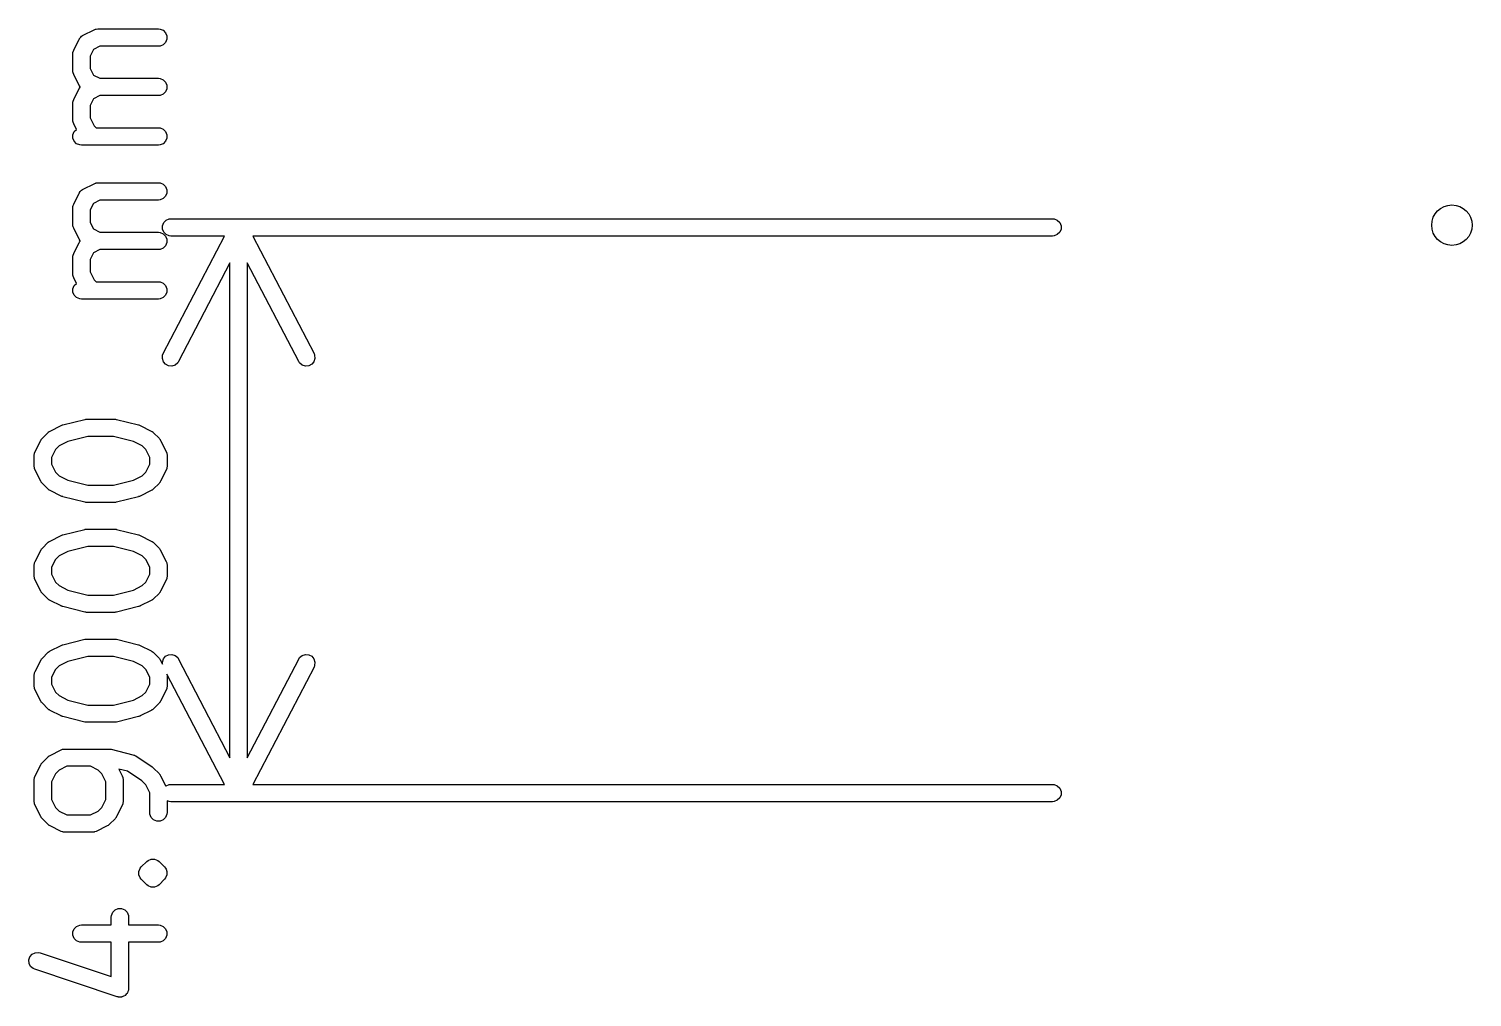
# Model space of a CAD drawing. Header units: inches. Extents: x -0.67 to 1.83, y -0.49 to 2.65.
# Drawn here: x -0.4853 to 0.0069, y -0.2601 to 0.0701 of the extents above; entities that cross this region are included whole.
import ezdxf

# ---------------------------------------------------------------- set-up
doc = ezdxf.new("R2010")
doc.units = ezdxf.units.IN
doc.header["$MEASUREMENT"] = 0
doc.layers.add('BLACK', color=250, linetype='CONTINUOUS')

msp = doc.modelspace()

# ---------------------------------------------------------------- linework, layer by layer
at = {"layer": 'BLACK', "linetype": 'CONTINUOUS'}
for p, q in [((-0.46684, 0.0679), (-0.46309, 0.06978)), ((-0.46309, 0.06978), (-0.46255, 0.06998)), ((-0.46255, 0.06998), (-0.46245, 0.06999)), ((-0.46245, 0.06999), (-0.46235, 0.07003)), ((-0.46235, 0.07003), (-0.46177, 0.07009)), ((-0.46177, 0.07009), (-0.44115, 0.07009)), ((-0.44115, 0.07009), (-0.44057, 0.07003)), ((-0.44057, 0.07003), (-0.43951, 0.06959)), ((-0.43951, 0.06959), (-0.43869, 0.06878)), ((-0.47004, 0.06283), (-0.46816, 0.06658)), ((-0.46816, 0.06658), (-0.4681, 0.06668)), ((-0.4681, 0.06668), (-0.46809, 0.06672)), ((-0.46809, 0.06672), (-0.46804, 0.06678)), ((-0.46804, 0.06678), (-0.46785, 0.06707)), ((-0.46785, 0.06707), (-0.46757, 0.06731)), ((-0.46757, 0.06731), (-0.46733, 0.06759)), ((-0.46733, 0.06759), (-0.46704, 0.06778)), ((-0.46704, 0.06778), (-0.46698, 0.06783)), ((-0.46698, 0.06783), (-0.46694, 0.06784)), ((-0.46694, 0.06784), (-0.46684, 0.0679)), ((-0.46107, 0.06418), (-0.46332, 0.06306)), ((-0.44115, 0.06418), (-0.46107, 0.06418)), ((-0.44057, 0.06424), (-0.44115, 0.06418)), ((-0.43951, 0.06468), (-0.44057, 0.06424)), ((-0.43869, 0.06549), (-0.43951, 0.06468)), ((-0.43869, 0.06878), (-0.43825, 0.06771)), ((-0.43825, 0.06656), (-0.43869, 0.06549)), ((-0.43825, 0.06771), (-0.43825, 0.06656)), ((-0.47035, 0.06151), (-0.47029, 0.06209)), ((-0.47035, 0.05589), (-0.47035, 0.06151)), ((-0.47029, 0.06209), (-0.47025, 0.06219)), ((-0.47025, 0.06219), (-0.47024, 0.06229)), ((-0.47024, 0.06229), (-0.47004, 0.06283)), ((-0.46332, 0.06306), (-0.46444, 0.06081)), ((-0.46444, 0.06081), (-0.46444, 0.05658)), ((-0.47029, 0.05531), (-0.47035, 0.05589)), ((-0.47025, 0.05521), (-0.47029, 0.05531)), ((-0.47024, 0.05511), (-0.47025, 0.05521)), ((-0.47004, 0.05457), (-0.47024, 0.05511)), ((-0.46816, 0.05082), (-0.47004, 0.05457)), ((-0.46444, 0.05658), (-0.46332, 0.05434)), ((-0.46332, 0.05434), (-0.46107, 0.05322)), ((-0.47004, 0.04596), (-0.46816, 0.04971)), ((-0.4681, 0.05072), (-0.46816, 0.05082)), ((-0.46816, 0.04971), (-0.4681, 0.0498)), ((-0.46809, 0.05067), (-0.4681, 0.05072)), ((-0.4681, 0.0498), (-0.46809, 0.04985)), ((-0.46804, 0.05062), (-0.46809, 0.05067)), ((-0.46809, 0.04985), (-0.46804, 0.04991)), ((-0.46785, 0.05033), (-0.46804, 0.05062)), ((-0.46804, 0.04991), (-0.46785, 0.0502)), ((-0.46778, 0.05026), (-0.46785, 0.05033)), ((-0.46785, 0.0502), (-0.46778, 0.05026)), ((-0.46107, 0.05322), (-0.44115, 0.05322)), ((-0.44115, 0.05322), (-0.44057, 0.05316)), ((-0.44057, 0.05316), (-0.43951, 0.05272)), ((-0.43951, 0.05272), (-0.43869, 0.0519)), ((-0.43869, 0.0519), (-0.43825, 0.05084)), ((-0.43825, 0.04969), (-0.43869, 0.04862)), ((-0.43825, 0.05084), (-0.43825, 0.04969)), ((-0.47035, 0.04464), (-0.47029, 0.04521)), ((-0.47035, 0.03901), (-0.47035, 0.04464)), ((-0.47029, 0.04521), (-0.47025, 0.04531)), ((-0.47025, 0.04531), (-0.47024, 0.04542)), ((-0.47024, 0.04542), (-0.47004, 0.04596)), ((-0.46332, 0.04619), (-0.46444, 0.04394)), ((-0.46107, 0.04731), (-0.46332, 0.04619)), ((-0.44115, 0.04731), (-0.46107, 0.04731)), ((-0.44057, 0.04737), (-0.44115, 0.04731)), ((-0.43951, 0.04781), (-0.44057, 0.04737)), ((-0.43869, 0.04862), (-0.43951, 0.04781)), ((-0.46444, 0.04394), (-0.46444, 0.03971)), ((-0.46444, 0.03971), (-0.46309, 0.03701)), ((-0.47029, 0.03844), (-0.47035, 0.03901)), ((-0.47025, 0.03834), (-0.47029, 0.03844)), ((-0.47029, 0.03397), (-0.46985, 0.03503)), ((-0.47024, 0.03823), (-0.47025, 0.03834)), ((-0.47004, 0.03769), (-0.47024, 0.03823)), ((-0.46909, 0.03579), (-0.47004, 0.03769)), ((-0.46985, 0.03503), (-0.46909, 0.03579)), ((-0.46309, 0.03701), (-0.46242, 0.03634)), ((-0.46242, 0.03634), (-0.44115, 0.03634)), ((-0.44115, 0.03634), (-0.44057, 0.03629)), ((-0.44057, 0.03629), (-0.43951, 0.03584)), ((-0.43951, 0.03584), (-0.43869, 0.03503)), ((-0.43869, 0.03503), (-0.43825, 0.03397)), ((-0.47029, 0.03281), (-0.47029, 0.03397)), ((-0.46985, 0.03175), (-0.47029, 0.03281)), ((-0.46904, 0.03093), (-0.46985, 0.03175)), ((-0.46797, 0.03049), (-0.46904, 0.03093)), ((-0.4674, 0.03044), (-0.46797, 0.03049)), ((-0.44115, 0.03044), (-0.4674, 0.03044)), ((-0.44057, 0.03049), (-0.44115, 0.03044)), ((-0.43951, 0.03093), (-0.44057, 0.03049)), ((-0.43869, 0.03175), (-0.43951, 0.03093)), ((-0.43825, 0.03281), (-0.43869, 0.03175)), ((-0.43825, 0.03397), (-0.43825, 0.03281)), ((-0.46785, 0.01458), (-0.46757, 0.01482)), ((-0.46757, 0.01482), (-0.46733, 0.0151)), ((-0.46733, 0.0151), (-0.46704, 0.01528)), ((-0.46704, 0.01528), (-0.46698, 0.01533)), ((-0.46698, 0.01533), (-0.46694, 0.01535)), ((-0.46694, 0.01535), (-0.46684, 0.01541)), ((-0.46684, 0.01541), (-0.46309, 0.01728)), ((-0.46309, 0.01728), (-0.46255, 0.01749)), ((-0.46255, 0.01749), (-0.46245, 0.0175)), ((-0.46245, 0.0175), (-0.46235, 0.01754)), ((-0.46235, 0.01754), (-0.46177, 0.01759)), ((-0.46177, 0.01759), (-0.44115, 0.01759)), ((-0.44115, 0.01759), (-0.44057, 0.01754)), ((-0.44057, 0.01754), (-0.43951, 0.0171)), ((-0.43951, 0.0171), (-0.43869, 0.01628)), ((-0.43869, 0.01628), (-0.43825, 0.01522)), ((-0.43825, 0.01522), (-0.43825, 0.01407)), ((-0.47024, 0.0098), (-0.47004, 0.01034)), ((-0.47004, 0.01034), (-0.46816, 0.01409)), ((-0.46816, 0.01409), (-0.4681, 0.01418)), ((-0.4681, 0.01418), (-0.46809, 0.01423)), ((-0.46809, 0.01423), (-0.46804, 0.01429)), ((-0.46804, 0.01429), (-0.46785, 0.01458)), ((-0.46332, 0.01057), (-0.46444, 0.00832)), ((-0.46107, 0.01169), (-0.46332, 0.01057)), ((-0.44115, 0.01169), (-0.46107, 0.01169)), ((-0.44057, 0.01175), (-0.44115, 0.01169)), ((-0.43951, 0.01219), (-0.44057, 0.01175)), ((-0.43869, 0.013), (-0.43951, 0.01219)), ((-0.43825, 0.01407), (-0.43869, 0.013)), ((-0.47035, 0.00902), (-0.47029, 0.00959)), ((-0.47035, 0.00339), (-0.47035, 0.00902)), ((-0.47029, 0.00959), (-0.47025, 0.00969)), ((-0.47025, 0.00969), (-0.47024, 0.0098)), ((-0.46444, 0.00832), (-0.46444, 0.00409)), ((-0.43851, 0.00482), (-0.43744, 0.00526)), ((-0.43744, 0.00526), (-0.43687, 0.00531)), ((-0.43687, 0.00531), (-0.13622, 0.00531)), ((-0.13622, 0.00531), (-0.13564, 0.00526)), ((-0.13564, 0.00526), (-0.13458, 0.00482)), ((-0.47029, 0.00282), (-0.47035, 0.00339)), ((-0.47025, 0.00272), (-0.47029, 0.00282)), ((-0.47024, 0.00261), (-0.47025, 0.00272)), ((-0.47004, 0.00207), (-0.47024, 0.00261)), ((-0.46816, -0.00168), (-0.47004, 0.00207)), ((-0.46444, 0.00409), (-0.46332, 0.00184)), ((-0.46332, 0.00184), (-0.46107, 0.00072)), ((-0.46107, 0.00072), (-0.44115, 0.00072)), ((-0.44115, 0.00072), (-0.44057, 0.00067)), ((-0.44057, 0.00067), (-0.43951, 0.00022)), ((-0.43976, 0.00294), (-0.43932, 0.004)), ((-0.43976, 0.00179), (-0.43976, 0.00294)), ((-0.43932, 0.00072), (-0.43976, 0.00179)), ((-0.43951, 0.00022), (-0.43869, -0.00059)), ((-0.43932, 0.004), (-0.43851, 0.00482)), ((-0.43851, -0.00009), (-0.43932, 0.00072)), ((-0.13458, 0.00482), (-0.13377, 0.004)), ((-0.13377, 0.00072), (-0.13458, -0.00009)), ((-0.13377, 0.004), (-0.13332, 0.00294)), ((-0.13332, 0.00179), (-0.13377, 0.00072)), ((-0.13332, 0.00294), (-0.13332, 0.00179)), ((-0.47004, -0.00653), (-0.46816, -0.00279)), ((-0.4681, -0.00177), (-0.46816, -0.00168)), ((-0.46816, -0.00279), (-0.4681, -0.00269)), ((-0.46809, -0.00182), (-0.4681, -0.00177)), ((-0.4681, -0.00269), (-0.46809, -0.00264)), ((-0.46804, -0.00187), (-0.46809, -0.00182)), ((-0.46809, -0.00264), (-0.46804, -0.00259)), ((-0.46785, -0.00217), (-0.46804, -0.00187)), ((-0.46804, -0.00259), (-0.46785, -0.0023)), ((-0.46778, -0.00223), (-0.46785, -0.00217)), ((-0.46785, -0.0023), (-0.46778, -0.00223)), ((-0.43951, -0.00469), (-0.44057, -0.00513)), ((-0.43869, -0.00387), (-0.43951, -0.00469)), ((-0.43949, -0.04062), (-0.41865, -0.00059)), ((-0.43869, -0.00059), (-0.43825, -0.00165)), ((-0.43825, -0.00281), (-0.43869, -0.00387)), ((-0.43744, -0.00053), (-0.43851, -0.00009)), ((-0.43825, -0.00165), (-0.43825, -0.00281)), ((-0.43687, -0.00059), (-0.43744, -0.00053)), ((-0.41865, -0.00059), (-0.43687, -0.00059)), ((-0.13622, -0.00059), (-0.40891, -0.00059)), ((-0.40891, -0.00059), (-0.38807, -0.04062)), ((-0.13564, -0.00053), (-0.13622, -0.00059)), ((-0.13458, -0.00009), (-0.13564, -0.00053)), ((-0.47035, -0.00786), (-0.47029, -0.00728)), ((-0.47035, -0.01348), (-0.47035, -0.00786)), ((-0.47029, -0.00728), (-0.47025, -0.00718)), ((-0.47025, -0.00718), (-0.47024, -0.00708)), ((-0.47024, -0.00708), (-0.47004, -0.00653)), ((-0.46332, -0.00631), (-0.46444, -0.00855)), ((-0.46444, -0.00855), (-0.46444, -0.01278)), ((-0.46107, -0.00518), (-0.46332, -0.00631)), ((-0.44115, -0.00518), (-0.46107, -0.00518)), ((-0.44057, -0.00513), (-0.44115, -0.00518)), ((-0.41673, -0.0097), (-0.43425, -0.04335)), ((-0.41673, -0.17848), (-0.41673, -0.0097)), ((-0.39331, -0.04335), (-0.41083, -0.0097)), ((-0.41083, -0.0097), (-0.41083, -0.17848)), ((-0.47029, -0.01406), (-0.47035, -0.01348)), ((-0.47025, -0.01415), (-0.47029, -0.01406)), ((-0.47024, -0.01426), (-0.47025, -0.01415)), ((-0.47004, -0.0148), (-0.47024, -0.01426)), ((-0.46444, -0.01278), (-0.46309, -0.01548)), ((-0.47029, -0.01853), (-0.46985, -0.01746)), ((-0.47029, -0.01968), (-0.47029, -0.01853)), ((-0.46985, -0.02074), (-0.47029, -0.01968)), ((-0.46909, -0.0167), (-0.47004, -0.0148)), ((-0.46985, -0.01746), (-0.46909, -0.0167)), ((-0.46309, -0.01548), (-0.46242, -0.01615)), ((-0.46242, -0.01615), (-0.44115, -0.01615)), ((-0.44115, -0.01615), (-0.44057, -0.01621)), ((-0.44057, -0.01621), (-0.43951, -0.01665)), ((-0.43951, -0.01665), (-0.43869, -0.01746)), ((-0.43869, -0.01746), (-0.43825, -0.01853)), ((-0.43825, -0.01968), (-0.43869, -0.02074)), ((-0.43825, -0.01853), (-0.43825, -0.01968)), ((-0.46904, -0.02156), (-0.46985, -0.02074)), ((-0.46797, -0.022), (-0.46904, -0.02156)), ((-0.4674, -0.02206), (-0.46797, -0.022)), ((-0.44115, -0.02206), (-0.4674, -0.02206)), ((-0.44057, -0.022), (-0.44115, -0.02206)), ((-0.43951, -0.02156), (-0.44057, -0.022)), ((-0.43869, -0.02074), (-0.43951, -0.02156)), ((-0.4398, -0.04231), (-0.4397, -0.04116)), ((-0.43946, -0.04341), (-0.4398, -0.04231)), ((-0.4397, -0.04116), (-0.43949, -0.04062)), ((-0.43872, -0.04429), (-0.43946, -0.04341)), ((-0.43769, -0.04482), (-0.43872, -0.04429)), ((-0.43456, -0.04384), (-0.43545, -0.04458)), ((-0.43425, -0.04335), (-0.43456, -0.04384)), ((-0.39299, -0.04384), (-0.39331, -0.04335)), ((-0.39211, -0.04458), (-0.39299, -0.04384)), ((-0.38884, -0.04429), (-0.38987, -0.04482)), ((-0.3881, -0.04341), (-0.38884, -0.04429)), ((-0.38776, -0.04231), (-0.3881, -0.04341)), ((-0.38807, -0.04062), (-0.38786, -0.04116)), ((-0.38786, -0.04116), (-0.38776, -0.04231)), ((-0.43655, -0.04492), (-0.43769, -0.04482)), ((-0.43545, -0.04458), (-0.43655, -0.04492)), ((-0.39101, -0.04492), (-0.39211, -0.04458)), ((-0.38987, -0.04482), (-0.39101, -0.04492)), ((-0.47374, -0.06498), (-0.46624, -0.06311)), ((-0.46624, -0.06311), (-0.46614, -0.06309)), ((-0.46614, -0.06309), (-0.4661, -0.06308)), ((-0.4661, -0.06308), (-0.46588, -0.06306)), ((-0.46588, -0.06306), (-0.46566, -0.06302)), ((-0.46566, -0.06302), (-0.46562, -0.06303)), ((-0.46562, -0.06303), (-0.46552, -0.06302)), ((-0.46552, -0.06302), (-0.45615, -0.06302)), ((-0.45615, -0.06302), (-0.45605, -0.06303)), ((-0.45605, -0.06303), (-0.456, -0.06302)), ((-0.456, -0.06302), (-0.45579, -0.06306)), ((-0.45579, -0.06306), (-0.45557, -0.06308)), ((-0.45557, -0.06308), (-0.45553, -0.06309)), ((-0.45553, -0.06309), (-0.45543, -0.06311)), ((-0.45543, -0.06311), (-0.44793, -0.06498)), ((-0.48073, -0.06951), (-0.47886, -0.06763)), ((-0.47886, -0.06763), (-0.47863, -0.06745)), ((-0.47863, -0.06745), (-0.47858, -0.06739)), ((-0.47858, -0.06739), (-0.47849, -0.06733)), ((-0.47849, -0.06733), (-0.47841, -0.06727)), ((-0.47841, -0.06727), (-0.47834, -0.06724)), ((-0.47834, -0.06724), (-0.47809, -0.06708)), ((-0.47809, -0.06708), (-0.47434, -0.06521)), ((-0.47434, -0.06521), (-0.4743, -0.06519)), ((-0.4743, -0.06519), (-0.47428, -0.06518)), ((-0.47428, -0.06518), (-0.47404, -0.06509)), ((-0.47404, -0.06509), (-0.4738, -0.065)), ((-0.4738, -0.065), (-0.47378, -0.065)), ((-0.47378, -0.065), (-0.47374, -0.06498)), ((-0.44793, -0.06498), (-0.44789, -0.065)), ((-0.44789, -0.065), (-0.44787, -0.065)), ((-0.44787, -0.065), (-0.44763, -0.06509)), ((-0.44763, -0.06509), (-0.44739, -0.06518)), ((-0.44739, -0.06518), (-0.44737, -0.06519)), ((-0.44737, -0.06519), (-0.44733, -0.06521)), ((-0.44733, -0.06521), (-0.44358, -0.06708)), ((-0.44358, -0.06708), (-0.44333, -0.06724)), ((-0.44333, -0.06724), (-0.44326, -0.06727)), ((-0.44326, -0.06727), (-0.44318, -0.06733)), ((-0.44318, -0.06733), (-0.44309, -0.06739)), ((-0.44309, -0.06739), (-0.44304, -0.06745)), ((-0.44304, -0.06745), (-0.44281, -0.06763)), ((-0.44281, -0.06763), (-0.44094, -0.06951)), ((-0.48316, -0.07403), (-0.48129, -0.07028)), ((-0.48129, -0.07028), (-0.48113, -0.07003)), ((-0.48113, -0.07003), (-0.4811, -0.06996)), ((-0.4811, -0.06996), (-0.48103, -0.06988)), ((-0.48103, -0.06988), (-0.48098, -0.06979)), ((-0.48098, -0.06979), (-0.48092, -0.06974)), ((-0.48092, -0.06974), (-0.48073, -0.06951)), ((-0.47622, -0.07335), (-0.47757, -0.07604)), ((-0.47502, -0.07215), (-0.47622, -0.07335)), ((-0.47199, -0.07063), (-0.47502, -0.07215)), ((-0.46516, -0.06893), (-0.47199, -0.07063)), ((-0.45651, -0.06893), (-0.46516, -0.06893)), ((-0.44968, -0.07063), (-0.45651, -0.06893)), ((-0.44665, -0.07215), (-0.44968, -0.07063)), ((-0.44545, -0.07335), (-0.44665, -0.07215)), ((-0.4441, -0.07604), (-0.44545, -0.07335)), ((-0.44094, -0.06951), (-0.44075, -0.06974)), ((-0.44075, -0.06974), (-0.44069, -0.06979)), ((-0.44069, -0.06979), (-0.44063, -0.06988)), ((-0.44063, -0.06988), (-0.44057, -0.06996)), ((-0.44057, -0.06996), (-0.44054, -0.07003)), ((-0.44054, -0.07003), (-0.44038, -0.07028)), ((-0.44038, -0.07028), (-0.43851, -0.07403)), ((-0.48347, -0.07535), (-0.48341, -0.07477)), ((-0.48347, -0.0791), (-0.48347, -0.07535)), ((-0.48341, -0.07477), (-0.48337, -0.07467)), ((-0.48337, -0.07457), (-0.48316, -0.07403)), ((-0.48337, -0.07467), (-0.48337, -0.07457)), ((-0.47757, -0.07604), (-0.47757, -0.0784)), ((-0.47757, -0.0784), (-0.47622, -0.0811)), ((-0.44545, -0.0811), (-0.4441, -0.0784)), ((-0.4441, -0.0784), (-0.4441, -0.07604)), ((-0.43851, -0.07403), (-0.4383, -0.07457)), ((-0.4383, -0.07457), (-0.43829, -0.07467)), ((-0.43829, -0.07467), (-0.43825, -0.07477)), ((-0.43825, -0.07477), (-0.4382, -0.07535)), ((-0.4382, -0.07535), (-0.4382, -0.0791)), ((-0.48341, -0.07967), (-0.48347, -0.0791)), ((-0.48337, -0.07977), (-0.48341, -0.07967)), ((-0.48337, -0.07988), (-0.48337, -0.07977)), ((-0.48316, -0.08042), (-0.48337, -0.07988)), ((-0.48129, -0.08417), (-0.48316, -0.08042)), ((-0.47622, -0.0811), (-0.47502, -0.08229)), ((-0.47502, -0.08229), (-0.47199, -0.08381)), ((-0.44968, -0.08381), (-0.44665, -0.08229)), ((-0.44665, -0.08229), (-0.44545, -0.0811)), ((-0.43851, -0.08042), (-0.44038, -0.08417)), ((-0.4383, -0.07988), (-0.43851, -0.08042)), ((-0.43829, -0.07977), (-0.4383, -0.07988)), ((-0.43825, -0.07967), (-0.43829, -0.07977)), ((-0.4382, -0.0791), (-0.43825, -0.07967)), ((-0.48113, -0.08441), (-0.48129, -0.08417)), ((-0.4811, -0.08449), (-0.48113, -0.08441)), ((-0.48103, -0.08457), (-0.4811, -0.08449)), ((-0.48098, -0.08466), (-0.48103, -0.08457)), ((-0.48092, -0.08471), (-0.48098, -0.08466)), ((-0.48073, -0.08493), (-0.48092, -0.08471)), ((-0.47886, -0.08681), (-0.48073, -0.08493)), ((-0.47863, -0.08699), (-0.47886, -0.08681)), ((-0.47858, -0.08705), (-0.47863, -0.08699)), ((-0.47849, -0.08711), (-0.47858, -0.08705)), ((-0.47841, -0.08718), (-0.47849, -0.08711)), ((-0.47834, -0.08721), (-0.47841, -0.08718)), ((-0.47809, -0.08736), (-0.47834, -0.08721)), ((-0.47434, -0.08924), (-0.47809, -0.08736)), ((-0.47199, -0.08381), (-0.46516, -0.08552)), ((-0.46516, -0.08552), (-0.45651, -0.08552)), ((-0.45651, -0.08552), (-0.44968, -0.08381)), ((-0.44358, -0.08736), (-0.44733, -0.08924)), ((-0.44333, -0.08721), (-0.44358, -0.08736)), ((-0.44326, -0.08718), (-0.44333, -0.08721)), ((-0.44318, -0.08711), (-0.44326, -0.08718)), ((-0.44309, -0.08705), (-0.44318, -0.08711)), ((-0.44304, -0.08699), (-0.44309, -0.08705)), ((-0.44281, -0.08681), (-0.44304, -0.08699)), ((-0.44094, -0.08493), (-0.44281, -0.08681)), ((-0.44075, -0.08471), (-0.44094, -0.08493)), ((-0.44069, -0.08466), (-0.44075, -0.08471)), ((-0.44063, -0.08457), (-0.44069, -0.08466)), ((-0.44057, -0.08449), (-0.44063, -0.08457)), ((-0.44054, -0.08441), (-0.44057, -0.08449)), ((-0.44038, -0.08417), (-0.44054, -0.08441)), ((-0.4743, -0.08925), (-0.47434, -0.08924)), ((-0.47428, -0.08927), (-0.4743, -0.08925)), ((-0.47404, -0.08935), (-0.47428, -0.08927)), ((-0.4738, -0.08944), (-0.47404, -0.08935)), ((-0.47378, -0.08944), (-0.4738, -0.08944)), ((-0.47374, -0.08946), (-0.47378, -0.08944)), ((-0.46624, -0.09133), (-0.47374, -0.08946)), ((-0.46614, -0.09135), (-0.46624, -0.09133)), ((-0.4661, -0.09137), (-0.46614, -0.09135)), ((-0.46588, -0.09139), (-0.4661, -0.09137)), ((-0.46566, -0.09142), (-0.46588, -0.09139)), ((-0.46562, -0.09141), (-0.46566, -0.09142)), ((-0.46552, -0.09142), (-0.46562, -0.09141)), ((-0.45615, -0.09142), (-0.46552, -0.09142)), ((-0.45605, -0.09141), (-0.45615, -0.09142)), ((-0.456, -0.09142), (-0.45605, -0.09141)), ((-0.45579, -0.09139), (-0.456, -0.09142)), ((-0.45557, -0.09137), (-0.45579, -0.09139)), ((-0.45553, -0.09135), (-0.45557, -0.09137)), ((-0.45543, -0.09133), (-0.45553, -0.09135)), ((-0.44793, -0.08946), (-0.45543, -0.09133)), ((-0.44789, -0.08944), (-0.44793, -0.08946)), ((-0.44787, -0.08944), (-0.44789, -0.08944)), ((-0.44763, -0.08935), (-0.44787, -0.08944)), ((-0.44739, -0.08927), (-0.44763, -0.08935)), ((-0.44737, -0.08925), (-0.44739, -0.08927)), ((-0.44733, -0.08924), (-0.44737, -0.08925)), ((-0.47809, -0.10458), (-0.47434, -0.1027)), ((-0.47434, -0.1027), (-0.4743, -0.10269)), ((-0.4743, -0.10269), (-0.47428, -0.10267)), ((-0.47428, -0.10267), (-0.47404, -0.10259)), ((-0.47404, -0.10259), (-0.4738, -0.1025)), ((-0.4738, -0.1025), (-0.47378, -0.10249)), ((-0.47378, -0.10249), (-0.47374, -0.10248)), ((-0.47374, -0.10248), (-0.46624, -0.1006)), ((-0.46624, -0.1006), (-0.46614, -0.10059)), ((-0.46614, -0.10059), (-0.4661, -0.10057)), ((-0.4661, -0.10057), (-0.46588, -0.10055)), ((-0.46588, -0.10055), (-0.46566, -0.10052)), ((-0.46566, -0.10052), (-0.46562, -0.10053)), ((-0.46562, -0.10053), (-0.46552, -0.10052)), ((-0.46552, -0.10052), (-0.45615, -0.10052)), ((-0.45615, -0.10052), (-0.45605, -0.10053)), ((-0.45605, -0.10053), (-0.456, -0.10052)), ((-0.456, -0.10052), (-0.45579, -0.10055)), ((-0.45579, -0.10055), (-0.45557, -0.10057)), ((-0.45557, -0.10057), (-0.45553, -0.10059)), ((-0.45553, -0.10059), (-0.45543, -0.1006)), ((-0.45543, -0.1006), (-0.44793, -0.10248)), ((-0.44793, -0.10248), (-0.44789, -0.10249)), ((-0.44789, -0.10249), (-0.44787, -0.1025)), ((-0.44787, -0.1025), (-0.44763, -0.10259)), ((-0.44763, -0.10259), (-0.44739, -0.10267)), ((-0.44739, -0.10267), (-0.44737, -0.10269)), ((-0.44737, -0.10269), (-0.44733, -0.1027)), ((-0.44733, -0.1027), (-0.44358, -0.10458)), ((-0.48316, -0.11152), (-0.48129, -0.10777)), ((-0.48129, -0.10777), (-0.48113, -0.10752)), ((-0.48113, -0.10752), (-0.4811, -0.10745)), ((-0.4811, -0.10745), (-0.48103, -0.10737)), ((-0.48103, -0.10737), (-0.48098, -0.10728)), ((-0.48098, -0.10728), (-0.48092, -0.10723)), ((-0.48092, -0.10723), (-0.48073, -0.107)), ((-0.48073, -0.107), (-0.47886, -0.10513)), ((-0.47886, -0.10513), (-0.47863, -0.10494)), ((-0.47863, -0.10494), (-0.47858, -0.10489)), ((-0.47858, -0.10489), (-0.47849, -0.10483)), ((-0.47849, -0.10483), (-0.47841, -0.10476)), ((-0.47841, -0.10476), (-0.47834, -0.10473)), ((-0.47834, -0.10473), (-0.47809, -0.10458)), ((-0.47199, -0.10813), (-0.47502, -0.10964)), ((-0.46516, -0.10642), (-0.47199, -0.10813)), ((-0.45651, -0.10642), (-0.46516, -0.10642)), ((-0.44968, -0.10813), (-0.45651, -0.10642)), ((-0.44665, -0.10964), (-0.44968, -0.10813)), ((-0.44358, -0.10458), (-0.44333, -0.10473)), ((-0.44333, -0.10473), (-0.44326, -0.10476)), ((-0.44326, -0.10476), (-0.44318, -0.10483)), ((-0.44318, -0.10483), (-0.44309, -0.10489)), ((-0.44309, -0.10489), (-0.44304, -0.10494)), ((-0.44304, -0.10494), (-0.44281, -0.10513)), ((-0.44281, -0.10513), (-0.44094, -0.107)), ((-0.44094, -0.107), (-0.44075, -0.10723)), ((-0.44075, -0.10723), (-0.44069, -0.10728)), ((-0.44069, -0.10728), (-0.44063, -0.10737)), ((-0.44063, -0.10737), (-0.44057, -0.10745)), ((-0.44057, -0.10745), (-0.44054, -0.10752)), ((-0.44054, -0.10752), (-0.44038, -0.10777)), ((-0.44038, -0.10777), (-0.43851, -0.11152)), ((-0.48347, -0.11284), (-0.48341, -0.11227)), ((-0.48347, -0.11659), (-0.48347, -0.11284)), ((-0.48341, -0.11227), (-0.48337, -0.11217)), ((-0.48337, -0.11206), (-0.48316, -0.11152)), ((-0.48337, -0.11217), (-0.48337, -0.11206)), ((-0.47622, -0.11084), (-0.47757, -0.11354)), ((-0.47502, -0.10964), (-0.47622, -0.11084)), ((-0.44545, -0.11084), (-0.44665, -0.10964)), ((-0.4441, -0.11354), (-0.44545, -0.11084)), ((-0.43851, -0.11152), (-0.4383, -0.11206)), ((-0.4383, -0.11206), (-0.43829, -0.11217)), ((-0.43829, -0.11217), (-0.43825, -0.11227)), ((-0.43825, -0.11227), (-0.4382, -0.11284)), ((-0.4382, -0.11284), (-0.4382, -0.11659)), ((-0.48341, -0.11717), (-0.48347, -0.11659)), ((-0.48337, -0.11727), (-0.48341, -0.11717)), ((-0.48337, -0.11737), (-0.48337, -0.11727)), ((-0.48316, -0.11791), (-0.48337, -0.11737)), ((-0.48129, -0.12166), (-0.48316, -0.11791)), ((-0.47757, -0.11354), (-0.47757, -0.11589)), ((-0.47757, -0.11589), (-0.47622, -0.11859)), ((-0.44545, -0.11859), (-0.4441, -0.11589)), ((-0.4441, -0.11589), (-0.4441, -0.11354)), ((-0.43851, -0.11791), (-0.44038, -0.12166)), ((-0.4383, -0.11737), (-0.43851, -0.11791)), ((-0.43829, -0.11727), (-0.4383, -0.11737)), ((-0.43825, -0.11717), (-0.43829, -0.11727)), ((-0.4382, -0.11659), (-0.43825, -0.11717)), ((-0.48113, -0.12191), (-0.48129, -0.12166)), ((-0.4811, -0.12198), (-0.48113, -0.12191)), ((-0.48103, -0.12206), (-0.4811, -0.12198)), ((-0.48098, -0.12215), (-0.48103, -0.12206)), ((-0.48092, -0.1222), (-0.48098, -0.12215)), ((-0.48073, -0.12243), (-0.48092, -0.1222)), ((-0.47886, -0.1243), (-0.48073, -0.12243)), ((-0.47622, -0.11859), (-0.47502, -0.11979)), ((-0.47502, -0.11979), (-0.47199, -0.1213)), ((-0.47199, -0.1213), (-0.46516, -0.12301)), ((-0.46516, -0.12301), (-0.45651, -0.12301)), ((-0.45651, -0.12301), (-0.44968, -0.1213)), ((-0.44968, -0.1213), (-0.44665, -0.11979)), ((-0.44665, -0.11979), (-0.44545, -0.11859)), ((-0.44094, -0.12243), (-0.44281, -0.1243)), ((-0.44075, -0.1222), (-0.44094, -0.12243)), ((-0.44069, -0.12215), (-0.44075, -0.1222)), ((-0.44063, -0.12206), (-0.44069, -0.12215)), ((-0.44057, -0.12198), (-0.44063, -0.12206)), ((-0.44054, -0.12191), (-0.44057, -0.12198)), ((-0.44038, -0.12166), (-0.44054, -0.12191)), ((-0.47863, -0.12449), (-0.47886, -0.1243)), ((-0.47858, -0.12455), (-0.47863, -0.12449)), ((-0.47849, -0.1246), (-0.47858, -0.12455)), ((-0.47841, -0.12467), (-0.47849, -0.1246)), ((-0.47834, -0.1247), (-0.47841, -0.12467)), ((-0.47809, -0.12486), (-0.47834, -0.1247)), ((-0.47434, -0.12673), (-0.47809, -0.12486)), ((-0.4743, -0.12675), (-0.47434, -0.12673)), ((-0.47428, -0.12676), (-0.4743, -0.12675)), ((-0.47404, -0.12685), (-0.47428, -0.12676)), ((-0.4738, -0.12694), (-0.47404, -0.12685)), ((-0.47378, -0.12694), (-0.4738, -0.12694)), ((-0.47374, -0.12696), (-0.47378, -0.12694)), ((-0.46624, -0.12883), (-0.47374, -0.12696)), ((-0.44793, -0.12696), (-0.45543, -0.12883)), ((-0.44789, -0.12694), (-0.44793, -0.12696)), ((-0.44787, -0.12694), (-0.44789, -0.12694)), ((-0.44763, -0.12685), (-0.44787, -0.12694)), ((-0.44739, -0.12676), (-0.44763, -0.12685)), ((-0.44737, -0.12675), (-0.44739, -0.12676)), ((-0.44733, -0.12673), (-0.44737, -0.12675)), ((-0.44358, -0.12486), (-0.44733, -0.12673)), ((-0.44333, -0.1247), (-0.44358, -0.12486)), ((-0.44326, -0.12467), (-0.44333, -0.1247)), ((-0.44318, -0.1246), (-0.44326, -0.12467)), ((-0.44309, -0.12455), (-0.44318, -0.1246)), ((-0.44304, -0.12449), (-0.44309, -0.12455)), ((-0.44281, -0.1243), (-0.44304, -0.12449)), ((-0.46614, -0.12884), (-0.46624, -0.12883)), ((-0.4661, -0.12886), (-0.46614, -0.12884)), ((-0.46588, -0.12888), (-0.4661, -0.12886)), ((-0.46566, -0.12891), (-0.46588, -0.12888)), ((-0.46562, -0.12891), (-0.46566, -0.12891)), ((-0.46552, -0.12892), (-0.46562, -0.12891)), ((-0.45615, -0.12892), (-0.46552, -0.12892)), ((-0.45605, -0.12891), (-0.45615, -0.12892)), ((-0.456, -0.12891), (-0.45605, -0.12891)), ((-0.45579, -0.12888), (-0.456, -0.12891)), ((-0.45557, -0.12886), (-0.45579, -0.12888)), ((-0.45553, -0.12884), (-0.45557, -0.12886)), ((-0.45543, -0.12883), (-0.45553, -0.12884)), ((-0.48073, -0.1445), (-0.47886, -0.14263)), ((-0.47886, -0.14263), (-0.47863, -0.14244)), ((-0.47863, -0.14244), (-0.47858, -0.14238)), ((-0.47858, -0.14238), (-0.47849, -0.14232)), ((-0.47849, -0.14232), (-0.47841, -0.14226)), ((-0.47841, -0.14226), (-0.47834, -0.14223)), ((-0.47834, -0.14223), (-0.47809, -0.14207)), ((-0.47809, -0.14207), (-0.47434, -0.1402)), ((-0.47434, -0.1402), (-0.4743, -0.14018)), ((-0.4743, -0.14018), (-0.47428, -0.14017)), ((-0.47428, -0.14017), (-0.47404, -0.14008)), ((-0.47404, -0.14008), (-0.4738, -0.13999)), ((-0.4738, -0.13999), (-0.47378, -0.13999)), ((-0.47378, -0.13999), (-0.47374, -0.13997)), ((-0.47374, -0.13997), (-0.46624, -0.1381)), ((-0.46624, -0.1381), (-0.46614, -0.13808)), ((-0.46614, -0.13808), (-0.4661, -0.13807)), ((-0.4661, -0.13807), (-0.46588, -0.13805)), ((-0.46588, -0.13805), (-0.46566, -0.13801)), ((-0.46566, -0.13801), (-0.46562, -0.13802)), ((-0.46562, -0.13802), (-0.46552, -0.13801)), ((-0.46552, -0.13801), (-0.45615, -0.13801)), ((-0.45615, -0.13801), (-0.45605, -0.13802)), ((-0.45605, -0.13802), (-0.456, -0.13801)), ((-0.456, -0.13801), (-0.45579, -0.13805)), ((-0.45579, -0.13805), (-0.45557, -0.13807)), ((-0.45557, -0.13807), (-0.45553, -0.13808)), ((-0.45553, -0.13808), (-0.45543, -0.1381)), ((-0.45543, -0.1381), (-0.44793, -0.13997)), ((-0.44793, -0.13997), (-0.44789, -0.13999)), ((-0.44789, -0.13999), (-0.44787, -0.13999)), ((-0.44787, -0.13999), (-0.44763, -0.14008)), ((-0.44763, -0.14008), (-0.44739, -0.14017)), ((-0.44739, -0.14017), (-0.44737, -0.14018)), ((-0.44737, -0.14018), (-0.44733, -0.1402)), ((-0.44733, -0.1402), (-0.44358, -0.14207)), ((-0.44358, -0.14207), (-0.44333, -0.14223)), ((-0.44333, -0.14223), (-0.44326, -0.14226)), ((-0.44326, -0.14226), (-0.44318, -0.14232)), ((-0.44318, -0.14232), (-0.44309, -0.14238)), ((-0.44309, -0.14238), (-0.44304, -0.14244)), ((-0.44304, -0.14244), (-0.44281, -0.14263)), ((-0.44281, -0.14263), (-0.44094, -0.1445)), ((-0.48316, -0.14902), (-0.48129, -0.14527)), ((-0.48129, -0.14527), (-0.48113, -0.14502)), ((-0.48113, -0.14502), (-0.4811, -0.14495)), ((-0.4811, -0.14495), (-0.48103, -0.14487)), ((-0.48103, -0.14487), (-0.48098, -0.14478)), ((-0.48098, -0.14478), (-0.48092, -0.14473)), ((-0.48092, -0.14473), (-0.48073, -0.1445)), ((-0.47502, -0.14714), (-0.47622, -0.14834)), ((-0.47199, -0.14562), (-0.47502, -0.14714)), ((-0.46516, -0.14392), (-0.47199, -0.14562)), ((-0.45651, -0.14392), (-0.46516, -0.14392)), ((-0.44968, -0.14562), (-0.45651, -0.14392)), ((-0.44665, -0.14714), (-0.44968, -0.14562)), ((-0.44545, -0.14834), (-0.44665, -0.14714)), ((-0.44094, -0.1445), (-0.44075, -0.14473)), ((-0.44075, -0.14473), (-0.44069, -0.14478)), ((-0.44069, -0.14478), (-0.44063, -0.14487)), ((-0.44063, -0.14487), (-0.44057, -0.14495)), ((-0.44057, -0.14495), (-0.44054, -0.14502)), ((-0.44054, -0.14502), (-0.44038, -0.14527)), ((-0.44038, -0.14527), (-0.43974, -0.14654)), ((-0.4398, -0.14588), (-0.43946, -0.14478)), ((-0.43974, -0.14654), (-0.4398, -0.14588)), ((-0.43946, -0.14478), (-0.43872, -0.1439)), ((-0.43872, -0.1439), (-0.43769, -0.14337)), ((-0.43769, -0.14337), (-0.43655, -0.14327)), ((-0.43655, -0.14327), (-0.43545, -0.14361)), ((-0.43545, -0.14361), (-0.43456, -0.14435)), ((-0.43456, -0.14435), (-0.43425, -0.14484)), ((-0.43425, -0.14484), (-0.41673, -0.17848)), ((-0.41083, -0.17848), (-0.39331, -0.14484)), ((-0.38807, -0.14756), (-0.40891, -0.1876)), ((-0.39331, -0.14484), (-0.39299, -0.14435)), ((-0.39299, -0.14435), (-0.39211, -0.14361)), ((-0.39211, -0.14361), (-0.39101, -0.14327)), ((-0.39101, -0.14327), (-0.38987, -0.14337)), ((-0.38987, -0.14337), (-0.38884, -0.1439)), ((-0.38884, -0.1439), (-0.3881, -0.14478)), ((-0.3881, -0.14478), (-0.38776, -0.14588)), ((-0.38786, -0.14703), (-0.38807, -0.14756)), ((-0.38776, -0.14588), (-0.38786, -0.14703)), ((-0.48347, -0.15034), (-0.48341, -0.14976)), ((-0.48347, -0.15409), (-0.48347, -0.15034)), ((-0.48341, -0.14976), (-0.48337, -0.14966)), ((-0.48337, -0.14956), (-0.48316, -0.14902)), ((-0.48337, -0.14966), (-0.48337, -0.14956)), ((-0.47622, -0.14834), (-0.47757, -0.15103)), ((-0.47757, -0.15103), (-0.47757, -0.15339)), ((-0.4441, -0.15103), (-0.44545, -0.14834)), ((-0.4441, -0.15339), (-0.4441, -0.15103)), ((-0.41865, -0.1876), (-0.43823, -0.14997)), ((-0.43823, -0.14997), (-0.4382, -0.15034)), ((-0.4382, -0.15034), (-0.4382, -0.15409)), ((-0.48341, -0.15466), (-0.48347, -0.15409)), ((-0.48337, -0.15476), (-0.48341, -0.15466)), ((-0.48337, -0.15487), (-0.48337, -0.15476)), ((-0.48316, -0.15541), (-0.48337, -0.15487)), ((-0.48129, -0.15916), (-0.48316, -0.15541)), ((-0.47757, -0.15339), (-0.47622, -0.15609)), ((-0.47622, -0.15609), (-0.47502, -0.15728)), ((-0.47502, -0.15728), (-0.47199, -0.1588)), ((-0.44968, -0.1588), (-0.44665, -0.15728)), ((-0.44665, -0.15728), (-0.44545, -0.15609)), ((-0.44545, -0.15609), (-0.4441, -0.15339)), ((-0.43851, -0.15541), (-0.44038, -0.15916)), ((-0.4383, -0.15487), (-0.43851, -0.15541)), ((-0.43829, -0.15476), (-0.4383, -0.15487)), ((-0.43825, -0.15466), (-0.43829, -0.15476)), ((-0.4382, -0.15409), (-0.43825, -0.15466)), ((-0.48113, -0.1594), (-0.48129, -0.15916)), ((-0.4811, -0.15948), (-0.48113, -0.1594)), ((-0.48103, -0.15956), (-0.4811, -0.15948)), ((-0.48098, -0.15965), (-0.48103, -0.15956)), ((-0.48092, -0.1597), (-0.48098, -0.15965)), ((-0.48073, -0.15992), (-0.48092, -0.1597)), ((-0.47886, -0.1618), (-0.48073, -0.15992)), ((-0.47863, -0.16198), (-0.47886, -0.1618)), ((-0.47858, -0.16204), (-0.47863, -0.16198)), ((-0.47849, -0.1621), (-0.47858, -0.16204)), ((-0.47841, -0.16217), (-0.47849, -0.1621)), ((-0.47834, -0.1622), (-0.47841, -0.16217)), ((-0.47809, -0.16235), (-0.47834, -0.1622)), ((-0.47434, -0.16423), (-0.47809, -0.16235)), ((-0.47199, -0.1588), (-0.46516, -0.16051)), ((-0.46516, -0.16051), (-0.45651, -0.16051)), ((-0.45651, -0.16051), (-0.44968, -0.1588)), ((-0.44358, -0.16235), (-0.44733, -0.16423)), ((-0.44333, -0.1622), (-0.44358, -0.16235)), ((-0.44326, -0.16217), (-0.44333, -0.1622)), ((-0.44318, -0.1621), (-0.44326, -0.16217)), ((-0.44309, -0.16204), (-0.44318, -0.1621)), ((-0.44304, -0.16198), (-0.44309, -0.16204)), ((-0.44281, -0.1618), (-0.44304, -0.16198)), ((-0.44094, -0.15992), (-0.44281, -0.1618)), ((-0.44075, -0.1597), (-0.44094, -0.15992)), ((-0.44069, -0.15965), (-0.44075, -0.1597)), ((-0.44063, -0.15956), (-0.44069, -0.15965)), ((-0.44057, -0.15948), (-0.44063, -0.15956)), ((-0.44054, -0.1594), (-0.44057, -0.15948)), ((-0.44038, -0.15916), (-0.44054, -0.1594)), ((-0.4743, -0.16424), (-0.47434, -0.16423)), ((-0.47428, -0.16426), (-0.4743, -0.16424)), ((-0.47404, -0.16434), (-0.47428, -0.16426)), ((-0.4738, -0.16443), (-0.47404, -0.16434)), ((-0.47378, -0.16444), (-0.4738, -0.16443)), ((-0.47374, -0.16445), (-0.47378, -0.16444)), ((-0.46624, -0.16633), (-0.47374, -0.16445)), ((-0.46614, -0.16634), (-0.46624, -0.16633)), ((-0.4661, -0.16636), (-0.46614, -0.16634)), ((-0.46588, -0.16638), (-0.4661, -0.16636)), ((-0.46566, -0.16641), (-0.46588, -0.16638)), ((-0.46562, -0.1664), (-0.46566, -0.16641)), ((-0.46552, -0.16641), (-0.46562, -0.1664)), ((-0.45615, -0.16641), (-0.46552, -0.16641)), ((-0.45605, -0.1664), (-0.45615, -0.16641)), ((-0.456, -0.16641), (-0.45605, -0.1664)), ((-0.45579, -0.16638), (-0.456, -0.16641)), ((-0.45557, -0.16636), (-0.45579, -0.16638)), ((-0.45553, -0.16634), (-0.45557, -0.16636)), ((-0.45543, -0.16633), (-0.45553, -0.16634)), ((-0.44793, -0.16445), (-0.45543, -0.16633)), ((-0.44789, -0.16444), (-0.44793, -0.16445)), ((-0.44787, -0.16443), (-0.44789, -0.16444)), ((-0.44763, -0.16434), (-0.44787, -0.16443)), ((-0.44739, -0.16426), (-0.44763, -0.16434)), ((-0.44737, -0.16424), (-0.44739, -0.16426)), ((-0.44733, -0.16423), (-0.44737, -0.16424)), ((-0.47809, -0.17769), (-0.47434, -0.17582)), ((-0.47434, -0.17582), (-0.4738, -0.17561)), ((-0.4738, -0.17561), (-0.47369, -0.1756)), ((-0.47369, -0.1756), (-0.4736, -0.17556)), ((-0.4736, -0.17556), (-0.47302, -0.17551)), ((-0.47302, -0.17551), (-0.45802, -0.17551)), ((-0.45802, -0.17551), (-0.45792, -0.17552)), ((-0.45792, -0.17552), (-0.45788, -0.17551)), ((-0.45788, -0.17551), (-0.45766, -0.17554)), ((-0.45766, -0.17554), (-0.45745, -0.17556)), ((-0.45745, -0.17556), (-0.45741, -0.17558)), ((-0.45741, -0.17558), (-0.45731, -0.17559)), ((-0.45731, -0.17559), (-0.44981, -0.17747)), ((-0.48316, -0.18464), (-0.48129, -0.18089)), ((-0.48129, -0.18089), (-0.48113, -0.18064)), ((-0.48113, -0.18064), (-0.4811, -0.18057)), ((-0.4811, -0.18057), (-0.48103, -0.18049)), ((-0.48103, -0.18049), (-0.48098, -0.1804)), ((-0.48098, -0.1804), (-0.48092, -0.18035)), ((-0.48092, -0.18035), (-0.48073, -0.18012)), ((-0.48073, -0.18012), (-0.47886, -0.17825)), ((-0.47886, -0.17825), (-0.47863, -0.17806)), ((-0.47863, -0.17806), (-0.47858, -0.178)), ((-0.47858, -0.178), (-0.47849, -0.17795)), ((-0.47849, -0.17795), (-0.47841, -0.17788)), ((-0.47841, -0.17788), (-0.47834, -0.17785)), ((-0.47834, -0.17785), (-0.47809, -0.17769)), ((-0.47232, -0.18141), (-0.47502, -0.18276)), ((-0.46434, -0.18141), (-0.47232, -0.18141)), ((-0.46165, -0.18276), (-0.46434, -0.18141)), ((-0.44981, -0.17747), (-0.44947, -0.17759)), ((-0.44947, -0.17759), (-0.4494, -0.1776)), ((-0.4494, -0.1776), (-0.44933, -0.17764)), ((-0.44933, -0.17764), (-0.44926, -0.17766)), ((-0.44926, -0.17766), (-0.4492, -0.17771)), ((-0.4492, -0.17771), (-0.44888, -0.17788)), ((-0.44888, -0.17788), (-0.44326, -0.18163)), ((-0.44326, -0.18163), (-0.44326, -0.18163)), ((-0.44326, -0.18163), (-0.44326, -0.18163)), ((-0.44326, -0.18163), (-0.44304, -0.18181)), ((-0.44304, -0.18181), (-0.44281, -0.18199)), ((-0.44281, -0.18199), (-0.44281, -0.18199)), ((-0.44281, -0.18199), (-0.44281, -0.182)), ((-0.44281, -0.182), (-0.44094, -0.18387)), ((-0.48347, -0.18596), (-0.48341, -0.18538)), ((-0.48347, -0.19346), (-0.48347, -0.18596)), ((-0.48341, -0.18538), (-0.48337, -0.18528)), ((-0.48337, -0.18518), (-0.48316, -0.18464)), ((-0.48337, -0.18528), (-0.48337, -0.18518)), ((-0.47622, -0.18396), (-0.47757, -0.18666)), ((-0.47757, -0.18666), (-0.47757, -0.19276)), ((-0.47502, -0.18276), (-0.47622, -0.18396)), ((-0.46045, -0.18396), (-0.46165, -0.18276)), ((-0.4591, -0.18666), (-0.46045, -0.18396)), ((-0.4591, -0.19276), (-0.4591, -0.18666)), ((-0.45174, -0.18307), (-0.45465, -0.18234)), ((-0.45465, -0.18234), (-0.45351, -0.18464)), ((-0.45351, -0.18464), (-0.4533, -0.18518)), ((-0.4533, -0.18518), (-0.45329, -0.18528)), ((-0.45329, -0.18528), (-0.45325, -0.18538)), ((-0.45325, -0.18538), (-0.45319, -0.18596)), ((-0.45319, -0.18596), (-0.45319, -0.19346)), ((-0.44678, -0.18638), (-0.45174, -0.18307)), ((-0.44545, -0.18771), (-0.44678, -0.18638)), ((-0.44094, -0.18387), (-0.44075, -0.1841)), ((-0.44075, -0.1841), (-0.44069, -0.18415)), ((-0.44069, -0.18415), (-0.44063, -0.18424)), ((-0.44063, -0.18424), (-0.44057, -0.18432)), ((-0.44057, -0.18432), (-0.44054, -0.18439)), ((-0.44054, -0.18439), (-0.44038, -0.18464)), ((-0.44038, -0.18464), (-0.4386, -0.18819)), ((-0.4441, -0.1904), (-0.44545, -0.18771)), ((-0.4441, -0.19721), (-0.4441, -0.1904)), ((-0.4386, -0.18819), (-0.43851, -0.1881)), ((-0.43851, -0.1881), (-0.43744, -0.18766)), ((-0.43744, -0.18766), (-0.43687, -0.1876)), ((-0.43687, -0.1876), (-0.41865, -0.1876)), ((-0.40891, -0.1876), (-0.13622, -0.1876)), ((-0.13622, -0.1876), (-0.13564, -0.18766)), ((-0.13564, -0.18766), (-0.13458, -0.1881)), ((-0.13458, -0.1881), (-0.13377, -0.18891)), ((-0.13377, -0.18891), (-0.13332, -0.18998)), ((-0.13332, -0.19113), (-0.13377, -0.19219)), ((-0.13332, -0.18998), (-0.13332, -0.19113)), ((-0.48341, -0.19403), (-0.48347, -0.19346)), ((-0.48337, -0.19413), (-0.48341, -0.19403)), ((-0.48337, -0.19424), (-0.48337, -0.19413)), ((-0.48316, -0.19478), (-0.48337, -0.19424)), ((-0.48129, -0.19853), (-0.48316, -0.19478)), ((-0.47757, -0.19276), (-0.47622, -0.19546)), ((-0.47622, -0.19546), (-0.47502, -0.19665)), ((-0.47502, -0.19665), (-0.47232, -0.198)), ((-0.46434, -0.198), (-0.46165, -0.19665)), ((-0.46165, -0.19665), (-0.46045, -0.19546)), ((-0.46045, -0.19546), (-0.4591, -0.19276)), ((-0.45351, -0.19478), (-0.45538, -0.19853)), ((-0.4533, -0.19424), (-0.45351, -0.19478)), ((-0.45329, -0.19413), (-0.4533, -0.19424)), ((-0.45325, -0.19403), (-0.45329, -0.19413)), ((-0.45319, -0.19346), (-0.45325, -0.19403)), ((-0.43744, -0.19345), (-0.4382, -0.19314)), ((-0.4382, -0.19314), (-0.4382, -0.19721)), ((-0.43687, -0.1935), (-0.43744, -0.19345)), ((-0.13622, -0.1935), (-0.43687, -0.1935)), ((-0.13564, -0.19345), (-0.13622, -0.1935)), ((-0.13458, -0.19301), (-0.13564, -0.19345)), ((-0.13377, -0.19219), (-0.13458, -0.19301)), ((-0.48113, -0.19878), (-0.48129, -0.19853)), ((-0.4811, -0.19885), (-0.48113, -0.19878)), ((-0.48103, -0.19893), (-0.4811, -0.19885)), ((-0.48098, -0.19902), (-0.48103, -0.19893)), ((-0.48092, -0.19907), (-0.48098, -0.19902)), ((-0.48073, -0.19929), (-0.48092, -0.19907)), ((-0.47886, -0.20117), (-0.48073, -0.19929)), ((-0.47863, -0.20136), (-0.47886, -0.20117)), ((-0.47858, -0.20141), (-0.47863, -0.20136)), ((-0.47849, -0.20147), (-0.47858, -0.20141)), ((-0.47841, -0.20154), (-0.47849, -0.20147)), ((-0.47834, -0.20157), (-0.47841, -0.20154)), ((-0.47809, -0.20172), (-0.47834, -0.20157)), ((-0.47434, -0.2036), (-0.47809, -0.20172)), ((-0.47232, -0.198), (-0.46434, -0.198)), ((-0.45858, -0.20172), (-0.46233, -0.2036)), ((-0.45833, -0.20157), (-0.45858, -0.20172)), ((-0.45826, -0.20154), (-0.45833, -0.20157)), ((-0.45818, -0.20147), (-0.45826, -0.20154)), ((-0.45809, -0.20141), (-0.45818, -0.20147)), ((-0.45804, -0.20136), (-0.45809, -0.20141)), ((-0.45781, -0.20117), (-0.45804, -0.20136)), ((-0.45593, -0.19929), (-0.45781, -0.20117)), ((-0.45575, -0.19907), (-0.45593, -0.19929)), ((-0.45569, -0.19902), (-0.45575, -0.19907)), ((-0.45563, -0.19893), (-0.45569, -0.19902)), ((-0.45557, -0.19885), (-0.45563, -0.19893)), ((-0.45554, -0.19878), (-0.45557, -0.19885)), ((-0.45538, -0.19853), (-0.45554, -0.19878)), ((-0.44404, -0.19778), (-0.4441, -0.19721)), ((-0.4436, -0.19885), (-0.44404, -0.19778)), ((-0.44279, -0.19966), (-0.4436, -0.19885)), ((-0.44172, -0.2001), (-0.44279, -0.19966)), ((-0.44057, -0.2001), (-0.44172, -0.2001)), ((-0.43951, -0.19966), (-0.44057, -0.2001)), ((-0.43869, -0.19885), (-0.43951, -0.19966)), ((-0.43825, -0.19778), (-0.43869, -0.19885)), ((-0.4382, -0.19721), (-0.43825, -0.19778)), ((-0.4738, -0.2038), (-0.47434, -0.2036)), ((-0.47369, -0.20381), (-0.4738, -0.2038)), ((-0.4736, -0.20385), (-0.47369, -0.20381)), ((-0.47302, -0.20391), (-0.4736, -0.20385)), ((-0.46365, -0.20391), (-0.47302, -0.20391)), ((-0.46307, -0.20385), (-0.46365, -0.20391)), ((-0.46297, -0.20381), (-0.46307, -0.20385)), ((-0.46287, -0.2038), (-0.46297, -0.20381)), ((-0.46233, -0.2036), (-0.46287, -0.2038)), ((-0.44779, -0.21725), (-0.4475, -0.21653)), ((-0.4475, -0.21653), (-0.44735, -0.21619)), ((-0.44735, -0.21619), (-0.44699, -0.21574)), ((-0.44735, -0.21619), (-0.44735, -0.21619)), ((-0.44699, -0.21574), (-0.44511, -0.21387)), ((-0.44511, -0.21387), (-0.44466, -0.2135)), ((-0.44466, -0.2135), (-0.4436, -0.21306)), ((-0.4436, -0.21306), (-0.44245, -0.21306)), ((-0.44245, -0.21306), (-0.44138, -0.2135)), ((-0.44138, -0.2135), (-0.44138, -0.2135)), ((-0.44138, -0.2135), (-0.44094, -0.21387)), ((-0.44094, -0.21387), (-0.43906, -0.21574)), ((-0.43906, -0.21574), (-0.43869, -0.21619)), ((-0.43869, -0.21619), (-0.43855, -0.21653)), ((-0.43855, -0.21653), (-0.43825, -0.21725)), ((-0.44779, -0.21841), (-0.44779, -0.21725)), ((-0.44735, -0.21947), (-0.44779, -0.21841)), ((-0.44699, -0.21992), (-0.44735, -0.21947)), ((-0.44735, -0.21947), (-0.44735, -0.21947)), ((-0.44511, -0.22179), (-0.44699, -0.21992)), ((-0.43906, -0.21992), (-0.44094, -0.22179)), ((-0.43869, -0.21947), (-0.43906, -0.21992)), ((-0.43825, -0.21841), (-0.43869, -0.21947)), ((-0.43825, -0.21725), (-0.43825, -0.21841)), ((-0.44466, -0.22216), (-0.44511, -0.22179)), ((-0.4436, -0.2226), (-0.44466, -0.22216)), ((-0.44245, -0.2226), (-0.4436, -0.2226)), ((-0.44138, -0.22216), (-0.44245, -0.2226)), ((-0.44094, -0.22179), (-0.44138, -0.22216)), ((-0.45717, -0.23225), (-0.45673, -0.23119)), ((-0.45673, -0.23119), (-0.45591, -0.23037)), ((-0.45591, -0.23037), (-0.45485, -0.22993)), ((-0.45485, -0.22993), (-0.4537, -0.22993)), ((-0.4537, -0.22993), (-0.45263, -0.23037)), ((-0.45263, -0.23037), (-0.45182, -0.23119)), ((-0.45182, -0.23119), (-0.45138, -0.23225)), ((-0.46985, -0.23681), (-0.46904, -0.236)), ((-0.46904, -0.236), (-0.46797, -0.23556)), ((-0.46797, -0.23556), (-0.4674, -0.2355)), ((-0.4674, -0.2355), (-0.45722, -0.2355)), ((-0.45722, -0.23283), (-0.45717, -0.23225)), ((-0.45722, -0.2355), (-0.45722, -0.23283)), ((-0.45138, -0.23225), (-0.45132, -0.23283)), ((-0.45132, -0.23283), (-0.45132, -0.2355)), ((-0.45132, -0.2355), (-0.44115, -0.2355)), ((-0.44115, -0.2355), (-0.44057, -0.23556)), ((-0.44057, -0.23556), (-0.43951, -0.236)), ((-0.43951, -0.236), (-0.43869, -0.23681)), ((-0.47029, -0.23788), (-0.46985, -0.23681)), ((-0.47029, -0.23903), (-0.47029, -0.23788)), ((-0.46985, -0.24009), (-0.47029, -0.23903)), ((-0.46904, -0.24091), (-0.46985, -0.24009)), ((-0.46797, -0.24135), (-0.46904, -0.24091)), ((-0.43951, -0.24091), (-0.44057, -0.24135)), ((-0.43869, -0.24009), (-0.43951, -0.24091)), ((-0.43869, -0.23681), (-0.43825, -0.23788)), ((-0.43825, -0.23903), (-0.43869, -0.24009)), ((-0.43825, -0.23788), (-0.43825, -0.23903)), ((-0.48496, -0.24636), (-0.4842, -0.24549)), ((-0.4842, -0.24549), (-0.48317, -0.24498)), ((-0.48317, -0.24498), (-0.48202, -0.2449)), ((-0.48202, -0.2449), (-0.48146, -0.24502)), ((-0.48146, -0.24502), (-0.45722, -0.2531)), ((-0.4674, -0.2414), (-0.46797, -0.24135)), ((-0.45722, -0.2414), (-0.4674, -0.2414)), ((-0.45722, -0.2531), (-0.45722, -0.2414)), ((-0.44115, -0.2414), (-0.45132, -0.2414)), ((-0.45132, -0.2414), (-0.45132, -0.2572)), ((-0.44057, -0.24135), (-0.44115, -0.2414)), ((-0.48532, -0.24746), (-0.48496, -0.24636)), ((-0.48524, -0.24861), (-0.48532, -0.24746)), ((-0.48473, -0.24964), (-0.48524, -0.24861)), ((-0.48386, -0.25039), (-0.48473, -0.24964)), ((-0.48333, -0.25063), (-0.48386, -0.25039)), ((-0.45521, -0.26), (-0.48333, -0.25063)), ((-0.45492, -0.26007), (-0.45521, -0.26)), ((-0.45485, -0.2601), (-0.45492, -0.26007)), ((-0.45479, -0.2601), (-0.45485, -0.2601)), ((-0.45464, -0.26013), (-0.45479, -0.2601)), ((-0.45417, -0.2601), (-0.45464, -0.26013)), ((-0.4537, -0.2601), (-0.45417, -0.2601)), ((-0.4536, -0.26005), (-0.4537, -0.2601)), ((-0.45349, -0.26005), (-0.4536, -0.26005)), ((-0.45307, -0.25984), (-0.45349, -0.26005)), ((-0.45263, -0.25965), (-0.45307, -0.25984)), ((-0.45256, -0.25958), (-0.45263, -0.25965)), ((-0.45246, -0.25953), (-0.45256, -0.25958)), ((-0.45215, -0.25917), (-0.45246, -0.25953)), ((-0.45182, -0.25884), (-0.45215, -0.25917)), ((-0.45178, -0.25874), (-0.45182, -0.25884)), ((-0.45171, -0.25866), (-0.45178, -0.25874)), ((-0.45156, -0.25821), (-0.45171, -0.25866)), ((-0.45138, -0.25778), (-0.45156, -0.25821)), ((-0.45136, -0.25762), (-0.45138, -0.25778)), ((-0.45134, -0.25757), (-0.45136, -0.25762)), ((-0.45132, -0.2572), (-0.45135, -0.25749)), ((-0.45135, -0.25749), (-0.45134, -0.25757))]:
    msp.add_line(p, q, dxfattribs=at)
at = {"layer": 'BLACK'}
msp.add_circle((0, 0.00315), 0.00689, dxfattribs=at)
msp.add_circle((0, 0.00315), 0.00689, dxfattribs=at)

doc.saveas('drawing.dxf')
